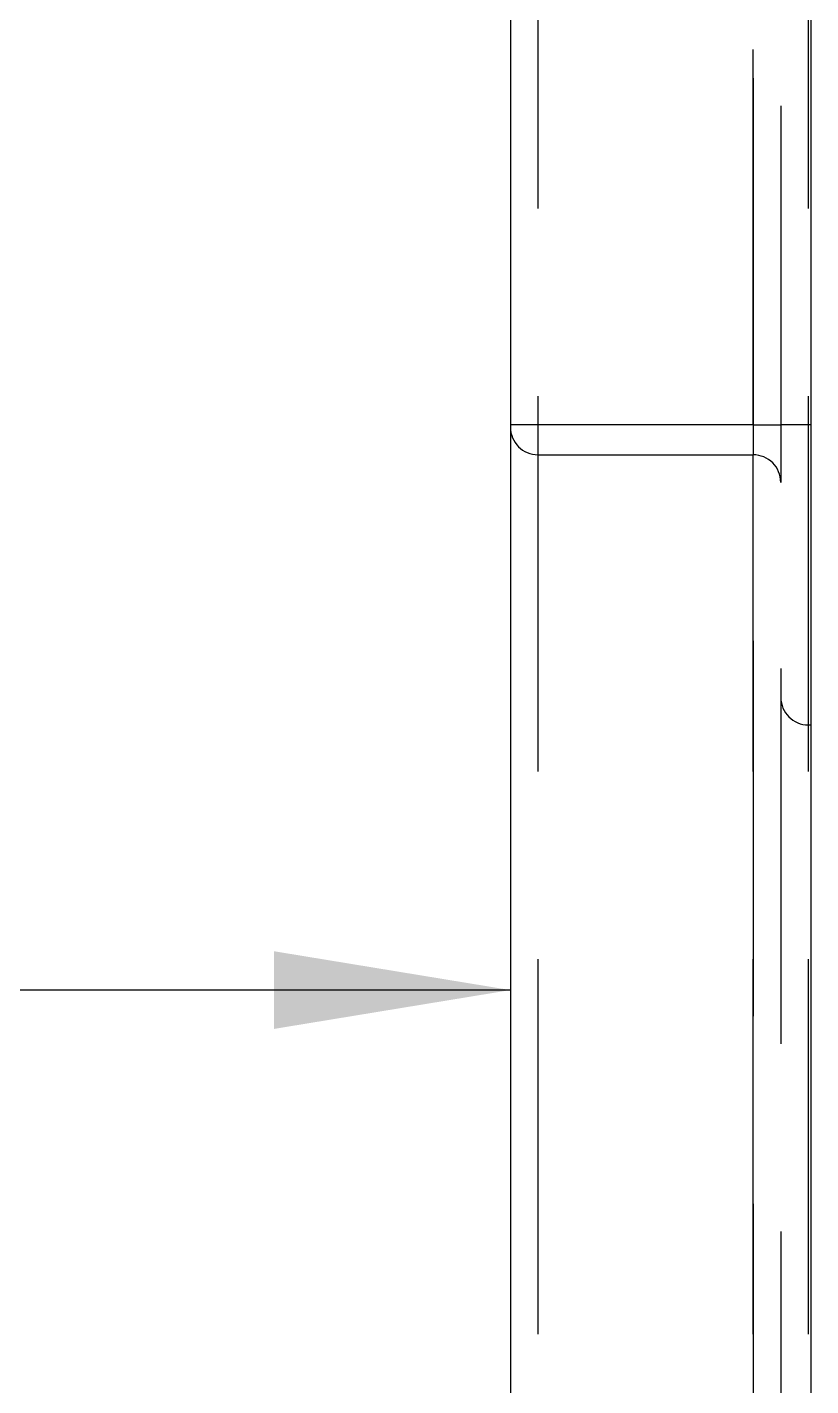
# Model space of a CAD drawing. Header units: metres. Extents: x 0 to 21025, y 0 to 14850.
# Drawn here: x 4497.6 to 4663.2, y 12666.8 to 12954.2 of the extents above; entities that cross this region are included whole.
import ezdxf

# ---------------------------------------------------------------- set-up
doc = ezdxf.new("R2010")
doc.units = ezdxf.units.M
doc.header["$LTSCALE"] = 25
doc.linetypes.add('HIDDEN2', pattern=[4.7625, 3.175, -1.5875])
for name, color, linetype in [('SDM', 7, 'Continuous'), ('SL4', 4, 'Continuous'), ('ST1', 7, 'HIDDEN2')]:
    doc.layers.add(name, color=color, linetype=linetype)
doc.styles.add('ROMANS', font='ROMANS.SHX')
doc.dimstyles.new('25___1-25', dxfattribs={"dimscale": 25, "dimtxt": 2.5, "dimasz": 2, "dimexe": 1.5, "dimexo": 1, "dimgap": 0.5, "dimtad": 1, "dimzin": 12, "dimtxsty": 'ROMANS', "dimcen": 0, "dimclrd": 256, "dimclre": 256, "dimclrt": 3, "dimazin": 3, "dimtfac": 1, "dimtmove": 0, "dimatfit": 0, "dimfxl": 1, "dimlwd": -1, "dimlwe": -1, "dimarcsym": 0})

msp = doc.modelspace()

# ---------------------------------------------------------------- linework, layer by layer
at = {"layer": 'SL4'}
for p, q in [((4599.749, 13545.133), (4599.749, 12209.433)), ((4663.249, 13545.133), (4663.249, 12209.433))]:
    msp.add_line(p, q, dxfattribs=at)
at = {"layer": 'ST1'}
for p, q in [((4605.599, 12201.483), (4605.599, 13538.783)), ((4651.049, 13538.783), (4651.049, 12201.483)), ((4651.049, 12870.133), (4651.049, 13538.783)), ((4656.899, 13532.933), (4656.899, 12201.483)), ((4662.749, 12201.483), (4662.749, 13481.633)), ((4651.049, 12870.133), (4599.749, 12870.133)), ((4651.049, 12870.133), (4651.049, 12863.783)), ((4651.049, 12870.133), (4656.899, 12870.133)), ((4656.899, 12870.133), (4656.899, 12857.933)), ((4663.249, 12870.133), (4656.899, 12870.133)), ((4605.599, 12863.783), (4651.049, 12863.783)), ((4651.049, 12201.483), (4651.049, 12863.783)), ((4662.749, 12806.633), (4663.249, 12806.633))]:
    msp.add_line(p, q, dxfattribs=at)
for centre, start, end in [((4605.599, 12869.633), 180, 270), ((4651.049, 12857.933), 0, 90), ((4662.749, 12812.483), 180, 270)]:
    msp.add_arc(centre, 5.85, start, end, dxfattribs=at)

# ---------------------------------------------------------------- leaders
at = {"layer": 'SDM'}
msp.add_leader([(4599.749, 12750.552), (4302.677, 12750.552)], dimstyle='25___1-25', override={"dimgap": 0.5, "dimtad": 0}, dxfattribs=at)

doc.saveas('drawing.dxf')
